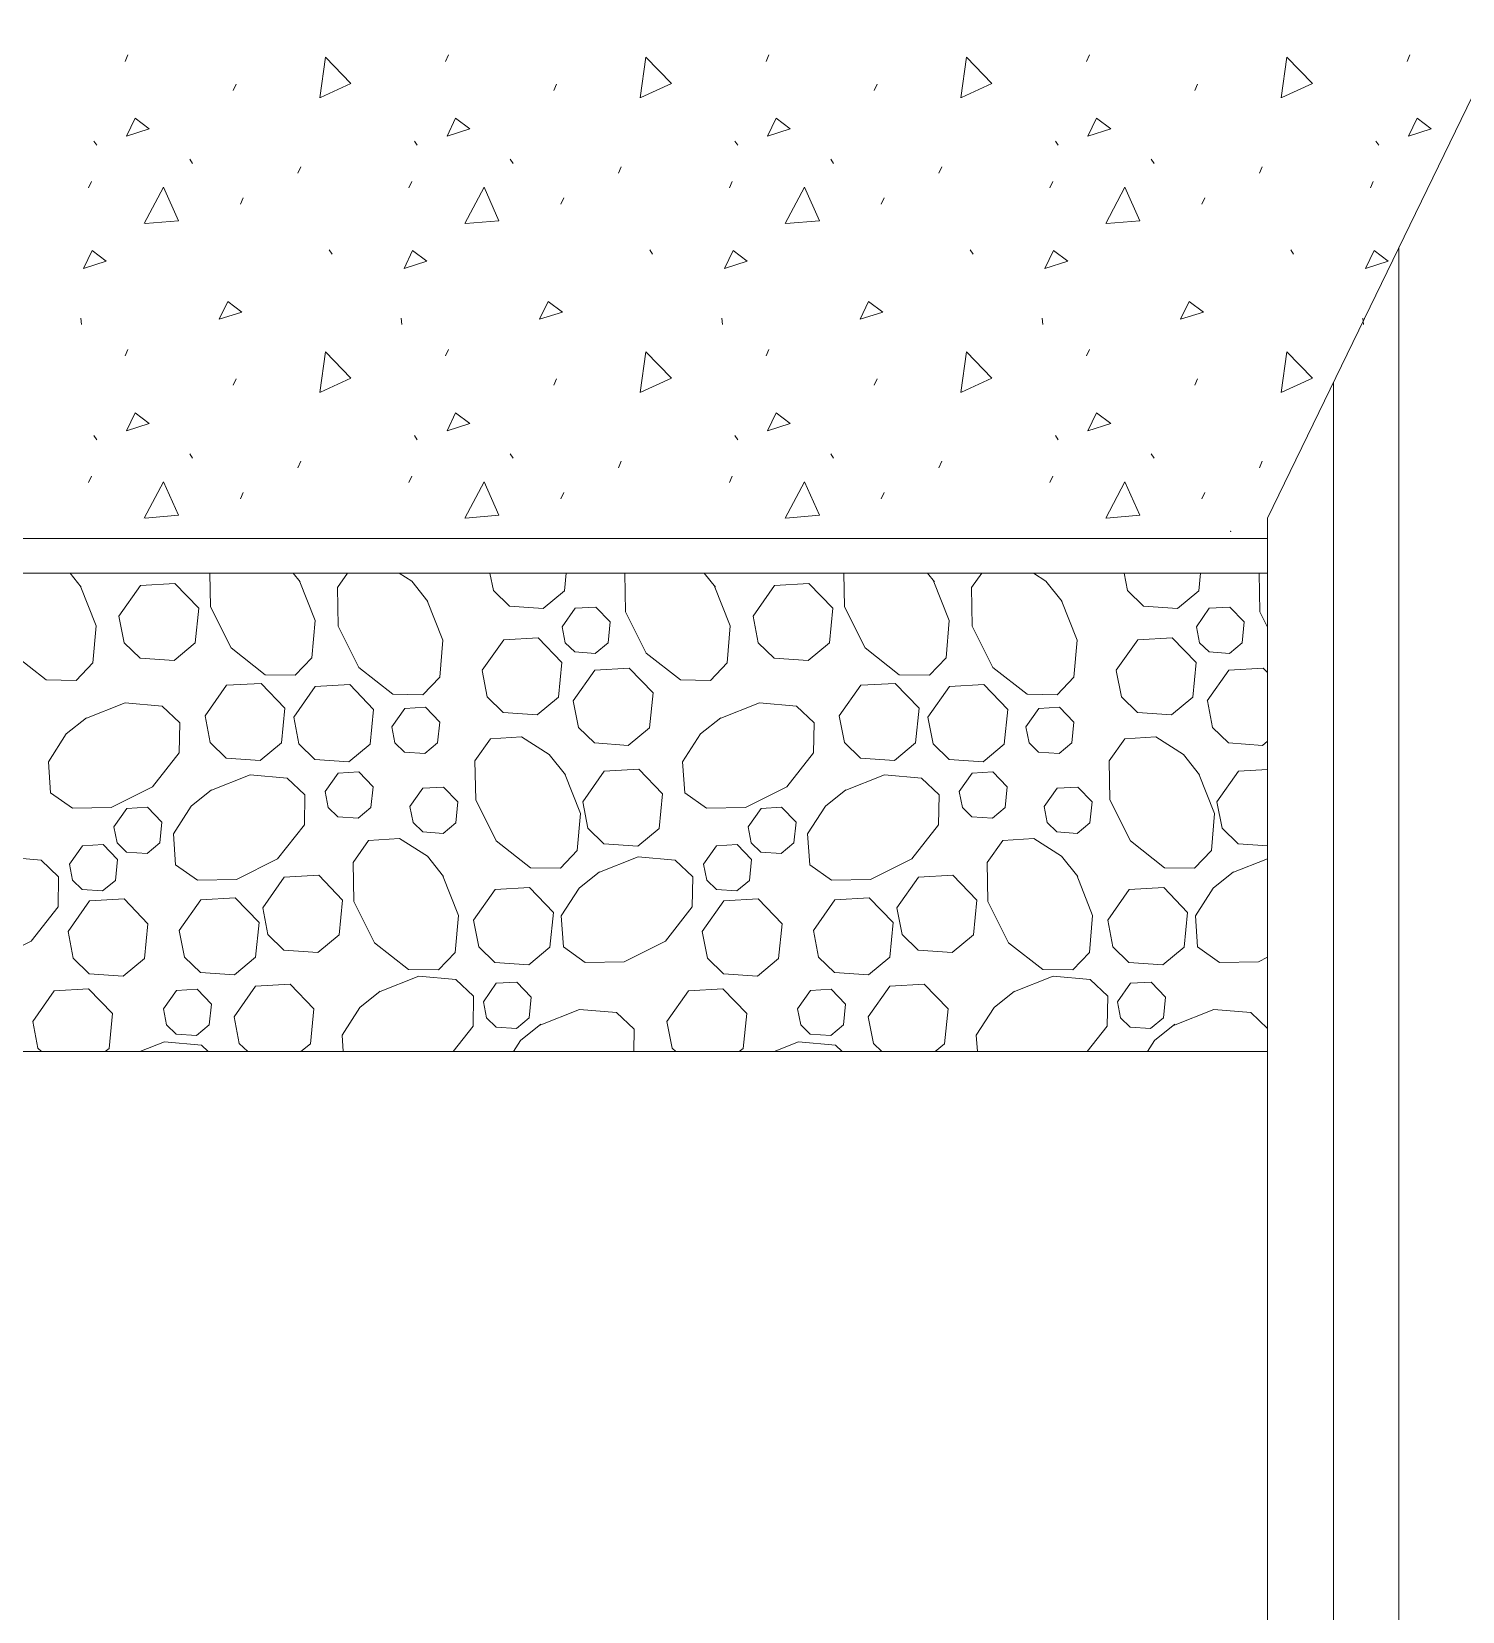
# Model space of a CAD drawing. Header units: inches. Extents: x -4443104 to -4439086, y 793046 to 798506.
# Drawn here: x -4442366.87 to -4442344.54, y 793277.78 to 793302.41 of the extents above; entities that cross this region are included whole.
import ezdxf

# ---------------------------------------------------------------- set-up
doc = ezdxf.new("R2010")
doc.units = ezdxf.units.IN
doc.header["$MEASUREMENT"] = 0
doc.layers.add('Level 1', color=7, linetype='Continuous', lineweight=0)
doc.layers.add('Level 3', color=7, linetype='Continuous', lineweight=0)

msp = doc.modelspace()

# ---------------------------------------------------------------- linework, layer by layer
at = {"layer": 'Level 1', "color": 7, "linetype": 'Continuous', "lineweight": 13}
for p, q in [((-4442365.4074, 793301.9483), (-4442365.363, 793302.0483)), ((-4442360.4074, 793301.9483), (-4442360.363, 793302.0483)), ((-4442355.4074, 793301.9483), (-4442355.363, 793302.0483)), ((-4442350.4074, 793301.9483), (-4442350.363, 793302.0483)), ((-4442345.4074, 793301.9483), (-4442345.363, 793302.0483)), ((-4442363.7203, 793301.4932), (-4442363.6758, 793301.5932)), ((-4442358.7203, 793301.4932), (-4442358.6758, 793301.5932)), ((-4442353.7203, 793301.4932), (-4442353.6758, 793301.5932)), ((-4442348.7203, 793301.4932), (-4442348.6758, 793301.5932)), ((-4442365.8944, 793300.7054), (-4442365.8499, 793300.6388)), ((-4442360.8944, 793300.7054), (-4442360.8499, 793300.6388)), ((-4442355.8944, 793300.7054), (-4442355.8499, 793300.6388)), ((-4442350.8944, 793300.7054), (-4442350.8499, 793300.6388)), ((-4442345.8944, 793300.7054), (-4442345.8499, 793300.6388)), ((-4442364.3991, 793300.4229), (-4442364.3548, 793300.3563)), ((-4442362.7101, 793300.2057), (-4442362.6656, 793300.3055)), ((-4442359.3991, 793300.4229), (-4442359.3548, 793300.3563)), ((-4442357.7101, 793300.2057), (-4442357.6656, 793300.3055)), ((-4442354.3991, 793300.4229), (-4442354.3548, 793300.3563)), ((-4442352.7101, 793300.2057), (-4442352.6656, 793300.3055)), ((-4442349.3991, 793300.4229), (-4442349.3548, 793300.3563)), ((-4442347.7101, 793300.2057), (-4442347.6656, 793300.3055)), ((-4442365.9785, 793299.9738), (-4442365.934, 793300.0738)), ((-4442360.9785, 793299.9738), (-4442360.934, 793300.0738)), ((-4442355.9785, 793299.9738), (-4442355.934, 793300.0738)), ((-4442350.9785, 793299.9738), (-4442350.934, 793300.0738)), ((-4442345.9785, 793299.9738), (-4442345.934, 793300.0738)), ((-4442363.6093, 793299.7185), (-4442363.5648, 793299.8184)), ((-4442358.6093, 793299.7185), (-4442358.5648, 793299.8184)), ((-4442353.6093, 793299.7185), (-4442353.5648, 793299.8184)), ((-4442348.6093, 793299.7185), (-4442348.5648, 793299.8184)), ((-4442362.2216, 793299.0082), (-4442362.1773, 793298.9415)), ((-4442357.2216, 793299.0082), (-4442357.1773, 793298.9415)), ((-4442352.2216, 793299.0082), (-4442352.1773, 793298.9415)), ((-4442347.2216, 793299.0082), (-4442347.1773, 793298.9415)), ((-4442366.0995, 793297.9433), (-4442366.0884, 793297.8434)), ((-4442361.0995, 793297.9433), (-4442361.0884, 793297.8434)), ((-4442356.0995, 793297.9433), (-4442356.0884, 793297.8434)), ((-4442351.0995, 793297.9433), (-4442351.0884, 793297.8434)), ((-4442346.0995, 793297.9433), (-4442346.0884, 793297.8434)), ((-4442365.4074, 793297.3542), (-4442365.363, 793297.4542)), ((-4442360.4074, 793297.3542), (-4442360.363, 793297.4542)), ((-4442355.4074, 793297.3542), (-4442355.363, 793297.4542)), ((-4442350.4074, 793297.3542), (-4442350.363, 793297.4542)), ((-4442363.7203, 793296.899), (-4442363.6758, 793296.999)), ((-4442358.7203, 793296.899), (-4442358.6758, 793296.999)), ((-4442353.7203, 793296.899), (-4442353.6758, 793296.999)), ((-4442348.7203, 793296.899), (-4442348.6758, 793296.999)), ((-4442365.8944, 793296.1113), (-4442365.8499, 793296.0447)), ((-4442360.8944, 793296.1113), (-4442360.8499, 793296.0447)), ((-4442355.8944, 793296.1113), (-4442355.8499, 793296.0447)), ((-4442350.8944, 793296.1113), (-4442350.8499, 793296.0447)), ((-4442364.3991, 793295.8288), (-4442364.3548, 793295.7622)), ((-4442359.3991, 793295.8288), (-4442359.3548, 793295.7622)), ((-4442354.3991, 793295.8288), (-4442354.3548, 793295.7622)), ((-4442349.3991, 793295.8288), (-4442349.3548, 793295.7622)), ((-4442362.7101, 793295.6115), (-4442362.6656, 793295.7114)), ((-4442357.7101, 793295.6115), (-4442357.6656, 793295.7114)), ((-4442352.7101, 793295.6115), (-4442352.6656, 793295.7114)), ((-4442347.7101, 793295.6115), (-4442347.6656, 793295.7114)), ((-4442365.9785, 793295.3797), (-4442365.934, 793295.4797)), ((-4442360.9785, 793295.3797), (-4442360.934, 793295.4797)), ((-4442355.9785, 793295.3797), (-4442355.934, 793295.4797)), ((-4442350.9785, 793295.3797), (-4442350.934, 793295.4797)), ((-4442363.6093, 793295.1244), (-4442363.5648, 793295.2243)), ((-4442358.6093, 793295.1244), (-4442358.5648, 793295.2243)), ((-4442353.6093, 793295.1244), (-4442353.5648, 793295.2243)), ((-4442348.6093, 793295.1244), (-4442348.5648, 793295.2243))]:
    msp.add_line(p, q, dxfattribs=at)
at = {"layer": 'Level 1', "color": 7, "linetype": 'Continuous', "lineweight": 13, "flags": 128}
for points in [[(-4442362.3698, 793301.3784), (-4442362.2818, 793302.0128), (-4442361.8843, 793301.6023), (-4442362.3594, 793301.3822)], [(-4442357.3698, 793301.3784), (-4442357.2818, 793302.0128), (-4442356.8843, 793301.6023), (-4442357.3594, 793301.3822)], [(-4442352.3698, 793301.3784), (-4442352.2818, 793302.0128), (-4442351.8843, 793301.6023), (-4442352.3594, 793301.3822)], [(-4442347.3698, 793301.3784), (-4442347.2818, 793302.0128), (-4442346.8843, 793301.6023), (-4442347.3594, 793301.3822)], [(-4442365.3853, 793300.7828), (-4442365.252, 793301.0603), (-4442365.03, 793300.8938), (-4442365.3853, 793300.7828)], [(-4442360.3853, 793300.7828), (-4442360.252, 793301.0603), (-4442360.03, 793300.8938), (-4442360.3853, 793300.7828)], [(-4442355.3853, 793300.7828), (-4442355.252, 793301.0603), (-4442355.03, 793300.8938), (-4442355.3853, 793300.7828)], [(-4442350.3853, 793300.7828), (-4442350.252, 793301.0603), (-4442350.03, 793300.8938), (-4442350.3853, 793300.7828)], [(-4442345.3853, 793300.7828), (-4442345.252, 793301.0603), (-4442345.03, 793300.8938), (-4442345.3853, 793300.7828)], [(-4442365.1078, 793299.4189), (-4442364.808, 793299.9849), (-4442364.5749, 793299.4633), (-4442365.0966, 793299.4189)], [(-4442360.1078, 793299.4189), (-4442359.808, 793299.9849), (-4442359.5749, 793299.4633), (-4442360.0966, 793299.4189)], [(-4442355.1078, 793299.4189), (-4442354.808, 793299.9849), (-4442354.5749, 793299.4633), (-4442355.0966, 793299.4189)], [(-4442350.1078, 793299.4189), (-4442349.808, 793299.9849), (-4442349.5749, 793299.4633), (-4442350.0966, 793299.4189)], [(-4442366.0561, 793298.7195), (-4442365.923, 793298.997), (-4442365.701, 793298.8305), (-4442366.0561, 793298.7195)], [(-4442361.0561, 793298.7195), (-4442360.923, 793298.997), (-4442360.701, 793298.8305), (-4442361.0561, 793298.7195)], [(-4442356.0561, 793298.7195), (-4442355.923, 793298.997), (-4442355.701, 793298.8305), (-4442356.0561, 793298.7195)], [(-4442351.0561, 793298.7195), (-4442350.923, 793298.997), (-4442350.701, 793298.8305), (-4442351.0561, 793298.7195)], [(-4442346.0561, 793298.7195), (-4442345.923, 793298.997), (-4442345.701, 793298.8305), (-4442346.0561, 793298.7195)], [(-4442363.94, 793297.926), (-4442363.8069, 793298.2035), (-4442363.5849, 793298.037), (-4442363.94, 793297.926)], [(-4442358.94, 793297.926), (-4442358.8069, 793298.2035), (-4442358.5849, 793298.037), (-4442358.94, 793297.926)], [(-4442353.94, 793297.926), (-4442353.8069, 793298.2035), (-4442353.5849, 793298.037), (-4442353.94, 793297.926)], [(-4442348.94, 793297.926), (-4442348.8069, 793298.2035), (-4442348.5849, 793298.037), (-4442348.94, 793297.926)], [(-4442362.3698, 793296.7843), (-4442362.2818, 793297.4187), (-4442361.8843, 793297.0082), (-4442362.3594, 793296.788)], [(-4442357.3698, 793296.7843), (-4442357.2818, 793297.4187), (-4442356.8843, 793297.0082), (-4442357.3594, 793296.788)], [(-4442352.3698, 793296.7843), (-4442352.2818, 793297.4187), (-4442351.8843, 793297.0082), (-4442352.3594, 793296.788)], [(-4442347.3698, 793296.7843), (-4442347.2818, 793297.4187), (-4442346.8843, 793297.0082), (-4442347.3594, 793296.788)], [(-4442365.3853, 793296.1887), (-4442365.252, 793296.4662), (-4442365.03, 793296.2997), (-4442365.3853, 793296.1887)], [(-4442360.3853, 793296.1887), (-4442360.252, 793296.4662), (-4442360.03, 793296.2997), (-4442360.3853, 793296.1887)], [(-4442355.3853, 793296.1887), (-4442355.252, 793296.4662), (-4442355.03, 793296.2997), (-4442355.3853, 793296.1887)], [(-4442350.3853, 793296.1887), (-4442350.252, 793296.4662), (-4442350.03, 793296.2997), (-4442350.3853, 793296.1887)], [(-4442365.1078, 793294.8248), (-4442364.808, 793295.3908), (-4442364.5749, 793294.8692), (-4442365.0966, 793294.8248)], [(-4442360.1078, 793294.8248), (-4442359.808, 793295.3908), (-4442359.5749, 793294.8692), (-4442360.0966, 793294.8248)], [(-4442355.1078, 793294.8248), (-4442354.808, 793295.3908), (-4442354.5749, 793294.8692), (-4442355.0966, 793294.8248)], [(-4442350.1078, 793294.8248), (-4442349.808, 793295.3908), (-4442349.5749, 793294.8692), (-4442350.0966, 793294.8248)]]:
    msp.add_lwpolyline(points, dxfattribs=at)
at = {"layer": 'Level 3', "color": 7, "linetype": 'Continuous', "lineweight": 0}
for p, q in [((-4442345.5334, 793255.4207), (-4442345.5334, 793299.044)), ((-4442346.5545, 793255.4207), (-4442346.5545, 793296.9445)), ((-4442366.2661, 793293.9673), (-4442366.0919, 793293.7489)), ((-4442362.7848, 793293.9673), (-4442362.6757, 793293.8304)), ((-4442356.3726, 793293.9673), (-4442356.1984, 793293.7489)), ((-4442352.8913, 793293.9673), (-4442352.7822, 793293.8304)), ((-4442348.1389, 793289.2919), (-4442347.5861, 793289.511))]:
    msp.add_line(p, q, dxfattribs=at)
at = {"layer": 'Level 3', "color": 7, "linetype": 'Continuous', "lineweight": 13}
for p, q in [((-4442347.5861, 793294.5059), (-4442477.736, 793294.5059)), ((-4442347.5861, 793293.9673), (-4442477.736, 793293.9673))]:
    msp.add_line(p, q, dxfattribs=at)
at = {"layer": 'Level 3', "color": 7, "linetype": 'Continuous', "lineweight": 13, "flags": 128}
for points in [[(-4442343.5861, 793255.5059), (-4442347.5861, 793255.5059), (-4442347.5861, 793294.8233), (-4442343.8498, 793302.5059)], [(-4442347.5861, 793286.5059), (-4442477.736, 793286.5059)]]:
    msp.add_lwpolyline(points, dxfattribs=at)
at = {"layer": 'Level 3', "color": 7, "linetype": 'Continuous', "lineweight": 0, "flags": 128}
for points in [[(-4442366.1082, 793293.7744), (-4442365.8587, 793293.1457), (-4442365.9087, 793292.5679), (-4442366.1697, 793292.2932), (-4442366.6384, 793292.3022), (-4442367.1709, 793292.7187), (-4442367.4929, 793293.3627), (-4442367.5036, 793293.9673)], [(-4442362.6917, 793293.8557), (-4442362.4424, 793293.2269), (-4442362.4924, 793292.6492), (-4442362.7534, 793292.3747), (-4442363.2222, 793292.3834), (-4442363.7547, 793292.8002), (-4442364.0767, 793293.4442), (-4442364.0859, 793293.9673)], [(-4442360.6989, 793293.5507), (-4442360.4497, 793292.9219), (-4442360.4994, 793292.3442), (-4442360.7604, 793292.0697), (-4442361.2292, 793292.0784), (-4442361.7619, 793292.4952), (-4442362.0837, 793293.1392), (-4442362.0944, 793293.7459), (-4442361.9372, 793293.9673)], [(-4442361.1301, 793293.9673), (-4442360.9359, 793293.8429), (-4442360.6827, 793293.5254)], [(-4442358.5237, 793293.9673), (-4442358.5512, 793293.6919), (-4442358.8827, 793293.4162), (-4442359.4127, 793293.4544), (-4442359.6619, 793293.6964), (-4442359.7147, 793293.9673)], [(-4442356.2147, 793293.7744), (-4442355.9652, 793293.1457), (-4442356.0152, 793292.5679), (-4442356.2762, 793292.2932), (-4442356.7449, 793292.3022), (-4442357.2774, 793292.7187), (-4442357.5994, 793293.3627), (-4442357.6101, 793293.9673)], [(-4442352.7982, 793293.8557), (-4442352.5489, 793293.2269), (-4442352.5989, 793292.6492), (-4442352.8599, 793292.3747), (-4442353.3287, 793292.3834), (-4442353.8612, 793292.8002), (-4442354.1832, 793293.4442), (-4442354.1924, 793293.9673)], [(-4442350.8054, 793293.5507), (-4442350.5562, 793292.9219), (-4442350.6059, 793292.3442), (-4442350.8669, 793292.0697), (-4442351.3357, 793292.0784), (-4442351.8684, 793292.4952), (-4442352.1902, 793293.1392), (-4442352.2009, 793293.7459), (-4442352.0437, 793293.9673)], [(-4442351.2366, 793293.9673), (-4442351.0424, 793293.8429), (-4442350.7892, 793293.5254)], [(-4442348.6302, 793293.9673), (-4442348.6577, 793293.6919), (-4442348.9892, 793293.4162), (-4442349.5192, 793293.4544), (-4442349.7684, 793293.6964), (-4442349.8212, 793293.9673)], [(-4442347.5861, 793293.1231), (-4442347.7059, 793293.3627), (-4442347.7166, 793293.9673)], [(-4442365.5042, 793293.2987), (-4442365.1682, 793293.7769), (-4442364.6314, 793293.8074), (-4442364.2582, 793293.4207), (-4442364.3122, 793292.8787), (-4442364.6437, 793292.6029), (-4442365.1737, 793292.6412), (-4442365.4229, 793292.8829), (-4442365.5039, 793293.2987)], [(-4442355.6107, 793293.2987), (-4442355.2747, 793293.7769), (-4442354.7379, 793293.8074), (-4442354.3647, 793293.4207), (-4442354.4187, 793292.8787), (-4442354.7502, 793292.6029), (-4442355.2802, 793292.6412), (-4442355.5294, 793292.8829), (-4442355.6104, 793293.2987)], [(-4442358.5882, 793293.1322), (-4442358.3864, 793293.4192), (-4442358.0644, 793293.4377), (-4442357.8407, 793293.2054), (-4442357.8729, 793292.8802), (-4442358.0719, 793292.7147), (-4442358.3899, 793292.7379), (-4442358.5394, 793292.8829), (-4442358.5879, 793293.1322)], [(-4442348.6947, 793293.1322), (-4442348.4929, 793293.4192), (-4442348.1709, 793293.4377), (-4442347.9472, 793293.2054), (-4442347.9794, 793292.8802), (-4442348.1784, 793292.7147), (-4442348.4964, 793292.7379), (-4442348.6459, 793292.8829), (-4442348.6944, 793293.1322)], [(-4442359.8372, 793292.4517), (-4442359.5012, 793292.9297), (-4442358.9644, 793292.9604), (-4442358.5914, 793292.5737), (-4442358.6454, 793292.0314), (-4442358.9769, 793291.7557), (-4442359.5069, 793291.7942), (-4442359.7562, 793292.0359), (-4442359.8369, 793292.4514)], [(-4442349.9437, 793292.4517), (-4442349.6077, 793292.9297), (-4442349.0709, 793292.9604), (-4442348.6979, 793292.5737), (-4442348.7519, 793292.0314), (-4442349.0834, 793291.7557), (-4442349.6134, 793291.7942), (-4442349.8627, 793292.0359), (-4442349.9434, 793292.4514)], [(-4442358.4169, 793291.9769), (-4442358.0807, 793292.4549), (-4442357.5442, 793292.4857), (-4442357.1709, 793292.0989), (-4442357.2249, 793291.5567), (-4442357.5564, 793291.2809), (-4442358.0864, 793291.3194), (-4442358.3357, 793291.5612), (-4442358.4167, 793291.9767)], [(-4442348.5234, 793291.9769), (-4442348.1872, 793292.4549), (-4442347.6507, 793292.4857), (-4442347.5861, 793292.4188)], [(-4442364.1589, 793291.7399), (-4442363.8229, 793292.2182), (-4442363.2862, 793292.2487), (-4442362.9132, 793291.8619), (-4442362.9672, 793291.3199), (-4442363.2987, 793291.0442), (-4442363.8284, 793291.0824), (-4442364.0777, 793291.3242), (-4442364.1587, 793291.7397)], [(-4442362.7762, 793291.7194), (-4442362.4402, 793292.1977), (-4442361.9034, 793292.2284), (-4442361.5302, 793291.8414), (-4442361.5842, 793291.2994), (-4442361.9159, 793291.0237), (-4442362.4457, 793291.0622), (-4442362.6949, 793291.3039), (-4442362.7759, 793291.7194)], [(-4442354.2654, 793291.7399), (-4442353.9294, 793292.2182), (-4442353.3927, 793292.2487), (-4442353.0197, 793291.8619), (-4442353.0737, 793291.3199), (-4442353.4052, 793291.0442), (-4442353.9349, 793291.0824), (-4442354.1842, 793291.3242), (-4442354.2652, 793291.7397)], [(-4442352.8827, 793291.7194), (-4442352.5467, 793292.1977), (-4442352.0099, 793292.2284), (-4442351.6367, 793291.8414), (-4442351.6907, 793291.2994), (-4442352.0224, 793291.0237), (-4442352.5522, 793291.0622), (-4442352.8014, 793291.3039), (-4442352.8824, 793291.7194)], [(-4442366.0339, 793291.6962), (-4442365.4052, 793291.9454), (-4442364.8274, 793291.8954), (-4442364.5529, 793291.6344), (-4442364.5617, 793291.1657), (-4442364.9784, 793290.6332), (-4442365.6224, 793290.3112), (-4442366.2292, 793290.3004), (-4442366.5709, 793290.5432), (-4442366.6032, 793291.0267), (-4442366.3259, 793291.4589), (-4442366.0087, 793291.7122)], [(-4442361.2467, 793291.5719), (-4442361.0452, 793291.8587), (-4442360.7229, 793291.8772), (-4442360.4992, 793291.6449), (-4442360.5317, 793291.3199), (-4442360.7304, 793291.1544), (-4442361.0484, 793291.1774), (-4442361.1982, 793291.3224), (-4442361.2467, 793291.5717)], [(-4442356.1404, 793291.6962), (-4442355.5117, 793291.9454), (-4442354.9339, 793291.8954), (-4442354.6594, 793291.6344), (-4442354.6682, 793291.1657), (-4442355.0849, 793290.6332), (-4442355.7289, 793290.3112), (-4442356.3357, 793290.3004), (-4442356.6774, 793290.5432), (-4442356.7097, 793291.0267), (-4442356.4324, 793291.4589), (-4442356.1152, 793291.7122)], [(-4442351.3532, 793291.5719), (-4442351.1517, 793291.8587), (-4442350.8294, 793291.8772), (-4442350.6057, 793291.6449), (-4442350.6382, 793291.3199), (-4442350.8369, 793291.1544), (-4442351.1549, 793291.1774), (-4442351.3047, 793291.3224), (-4442351.3532, 793291.5717)], [(-4442347.5861, 793291.3448), (-4442347.6629, 793291.2809), (-4442348.1929, 793291.3194), (-4442348.4422, 793291.5612), (-4442348.5232, 793291.9767)], [(-4442358.5532, 793290.8462), (-4442358.3037, 793290.2174), (-4442358.3537, 793289.6397), (-4442358.6147, 793289.3652), (-4442359.0834, 793289.3739), (-4442359.6162, 793289.7907), (-4442359.9379, 793290.4344), (-4442359.9487, 793291.0414), (-4442359.7059, 793291.3829), (-4442359.2224, 793291.4154), (-4442358.7902, 793291.1382), (-4442358.5369, 793290.8207)], [(-4442348.6597, 793290.8462), (-4442348.4102, 793290.2174), (-4442348.4602, 793289.6397), (-4442348.7212, 793289.3652), (-4442349.1899, 793289.3739), (-4442349.7227, 793289.7907), (-4442350.0444, 793290.4344), (-4442350.0552, 793291.0414), (-4442349.8124, 793291.3829), (-4442349.3289, 793291.4154), (-4442348.8967, 793291.1382), (-4442348.6434, 793290.8207)], [(-4442362.2872, 793290.5629), (-4442362.0854, 793290.8499), (-4442361.7634, 793290.8684), (-4442361.5397, 793290.6362), (-4442361.5719, 793290.3109), (-4442361.7709, 793290.1454), (-4442362.0889, 793290.1687), (-4442362.2384, 793290.3137), (-4442362.2869, 793290.5629)], [(-4442358.2674, 793290.4037), (-4442357.9312, 793290.8819), (-4442357.3944, 793290.9124), (-4442357.0214, 793290.5257), (-4442357.0754, 793289.9837), (-4442357.4069, 793289.7079), (-4442357.9369, 793289.7462), (-4442358.1862, 793289.9879), (-4442358.2672, 793290.4037)], [(-4442352.3937, 793290.5629), (-4442352.1919, 793290.8499), (-4442351.8699, 793290.8684), (-4442351.6462, 793290.6362), (-4442351.6784, 793290.3109), (-4442351.8774, 793290.1454), (-4442352.1954, 793290.1687), (-4442352.3449, 793290.3137), (-4442352.3934, 793290.5629)], [(-4442348.3739, 793290.4037), (-4442348.0377, 793290.8819), (-4442347.5861, 793290.9076)], [(-4442364.0832, 793290.5729), (-4442363.4542, 793290.8222), (-4442362.8767, 793290.7722), (-4442362.6019, 793290.5112), (-4442362.6107, 793290.0424), (-4442363.0274, 793289.5097), (-4442363.6714, 793289.1879), (-4442364.2782, 793289.1772), (-4442364.6199, 793289.4199), (-4442364.6522, 793289.9034), (-4442364.3752, 793290.3357), (-4442364.0577, 793290.5889)], [(-4442360.9632, 793290.3267), (-4442360.7614, 793290.6134), (-4442360.4394, 793290.6319), (-4442360.2154, 793290.3997), (-4442360.2479, 793290.0747), (-4442360.4467, 793289.9092), (-4442360.7647, 793289.9322), (-4442360.9144, 793290.0772), (-4442360.9629, 793290.3264)], [(-4442354.1897, 793290.5729), (-4442353.5607, 793290.8222), (-4442352.9832, 793290.7722), (-4442352.7084, 793290.5112), (-4442352.7172, 793290.0424), (-4442353.1339, 793289.5097), (-4442353.7779, 793289.1879), (-4442354.3847, 793289.1772), (-4442354.7264, 793289.4199), (-4442354.7587, 793289.9034), (-4442354.4817, 793290.3357), (-4442354.1642, 793290.5889)], [(-4442351.0697, 793290.3267), (-4442350.8679, 793290.6134), (-4442350.5459, 793290.6319), (-4442350.3219, 793290.3997), (-4442350.3544, 793290.0747), (-4442350.5532, 793289.9092), (-4442350.8712, 793289.9322), (-4442351.0209, 793290.0772), (-4442351.0694, 793290.3264)], [(-4442347.5861, 793289.7132), (-4442348.0434, 793289.7462), (-4442348.2927, 793289.9879), (-4442348.3737, 793290.4037)], [(-4442365.5814, 793290.0114), (-4442365.3797, 793290.2984), (-4442365.0577, 793290.3167), (-4442364.8339, 793290.0847), (-4442364.8662, 793289.7594), (-4442365.0652, 793289.5939), (-4442365.3832, 793289.6169), (-4442365.5327, 793289.7619), (-4442365.5812, 793290.0114)], [(-4442355.6879, 793290.0114), (-4442355.4862, 793290.2984), (-4442355.1642, 793290.3167), (-4442354.9404, 793290.0847), (-4442354.9727, 793289.7594), (-4442355.1717, 793289.5939), (-4442355.4897, 793289.6169), (-4442355.6392, 793289.7619), (-4442355.6877, 793290.0114)], [(-4442366.2749, 793289.4282), (-4442366.0732, 793289.7152), (-4442365.7512, 793289.7334), (-4442365.5274, 793289.5014), (-4442365.5597, 793289.1762), (-4442365.7587, 793289.0107), (-4442366.0767, 793289.0337), (-4442366.2262, 793289.1787), (-4442366.2747, 793289.4282)], [(-4442360.4552, 793289.2599), (-4442360.2057, 793288.6312), (-4442360.2557, 793288.0534), (-4442360.5167, 793287.7789), (-4442360.9854, 793287.7877), (-4442361.5182, 793288.2044), (-4442361.8399, 793288.8484), (-4442361.8507, 793289.4552), (-4442361.6079, 793289.7969), (-4442361.1244, 793289.8292), (-4442360.6922, 793289.5522), (-4442360.4389, 793289.2347)], [(-4442356.3814, 793289.4282), (-4442356.1797, 793289.7152), (-4442355.8577, 793289.7334), (-4442355.6339, 793289.5014), (-4442355.6662, 793289.1762), (-4442355.8652, 793289.0107), (-4442356.1832, 793289.0337), (-4442356.3327, 793289.1787), (-4442356.3812, 793289.4282)], [(-4442350.5617, 793289.2599), (-4442350.3122, 793288.6312), (-4442350.3622, 793288.0534), (-4442350.6232, 793287.7789), (-4442351.0919, 793287.7877), (-4442351.6247, 793288.2044), (-4442351.9464, 793288.8484), (-4442351.9572, 793289.4552), (-4442351.7144, 793289.7969), (-4442351.2309, 793289.8292), (-4442350.7987, 793289.5522), (-4442350.5454, 793289.2347)], [(-4442367.9259, 793289.2919), (-4442367.2969, 793289.5412), (-4442366.7194, 793289.4912), (-4442366.4449, 793289.2302), (-4442366.4537, 793288.7614), (-4442366.8704, 793288.2289), (-4442367.5142, 793287.9069), (-4442368.1212, 793287.8962), (-4442368.4627, 793288.1389), (-4442368.4952, 793288.6224), (-4442368.2179, 793289.0547), (-4442367.9004, 793289.3079)], [(-4442358.0324, 793289.2919), (-4442357.4034, 793289.5412), (-4442356.8259, 793289.4912), (-4442356.5514, 793289.2302), (-4442356.5602, 793288.7614), (-4442356.9769, 793288.2289), (-4442357.6207, 793287.9069), (-4442358.2277, 793287.8962), (-4442358.5692, 793288.1389), (-4442358.6017, 793288.6224), (-4442358.3244, 793289.0547), (-4442358.0069, 793289.3079)], [(-4442363.2594, 793288.7477), (-4442362.9234, 793289.2259), (-4442362.3867, 793289.2567), (-4442362.0134, 793288.8697), (-4442362.0674, 793288.3277), (-4442362.3992, 793288.0519), (-4442362.9289, 793288.0904), (-4442363.1782, 793288.3322), (-4442363.2592, 793288.7477)], [(-4442353.3659, 793288.7477), (-4442353.0299, 793289.2259), (-4442352.4932, 793289.2567), (-4442352.1199, 793288.8697), (-4442352.1739, 793288.3277), (-4442352.5057, 793288.0519), (-4442353.0354, 793288.0904), (-4442353.2847, 793288.3322), (-4442353.3657, 793288.7477)], [(-4442347.5861, 793287.9775), (-4442347.7272, 793287.9069), (-4442348.3342, 793287.8962), (-4442348.6757, 793288.1389), (-4442348.7082, 793288.6224), (-4442348.4309, 793289.0547), (-4442348.1134, 793289.3079)], [(-4442366.2974, 793288.3774), (-4442365.9612, 793288.8554), (-4442365.4244, 793288.8862), (-4442365.0514, 793288.4994), (-4442365.1054, 793287.9572), (-4442365.4369, 793287.6814), (-4442365.9669, 793287.7199), (-4442366.2162, 793287.9617), (-4442366.2969, 793288.3772)], [(-4442364.5632, 793288.3972), (-4442364.2269, 793288.8752), (-4442363.6902, 793288.9059), (-4442363.3172, 793288.5192), (-4442363.3712, 793287.9769), (-4442363.7027, 793287.7012), (-4442364.2327, 793287.7397), (-4442364.4819, 793287.9814), (-4442364.5627, 793288.3969)], [(-4442359.9709, 793288.5547), (-4442359.6347, 793289.0329), (-4442359.0979, 793289.0634), (-4442358.7249, 793288.6767), (-4442358.7789, 793288.1347), (-4442359.1104, 793287.8589), (-4442359.6404, 793287.8972), (-4442359.8897, 793288.1389), (-4442359.9704, 793288.5547)], [(-4442356.4039, 793288.3774), (-4442356.0677, 793288.8554), (-4442355.5309, 793288.8862), (-4442355.1579, 793288.4994), (-4442355.2119, 793287.9572), (-4442355.5434, 793287.6814), (-4442356.0734, 793287.7199), (-4442356.3227, 793287.9617), (-4442356.4034, 793288.3772)], [(-4442354.6697, 793288.3972), (-4442354.3334, 793288.8752), (-4442353.7967, 793288.9059), (-4442353.4237, 793288.5192), (-4442353.4777, 793287.9769), (-4442353.8092, 793287.7012), (-4442354.3392, 793287.7397), (-4442354.5884, 793287.9814), (-4442354.6692, 793288.3969)], [(-4442350.0774, 793288.5547), (-4442349.7412, 793289.0329), (-4442349.2044, 793289.0634), (-4442348.8314, 793288.6767), (-4442348.8854, 793288.1347), (-4442349.2169, 793287.8589), (-4442349.7469, 793287.8972), (-4442349.9962, 793288.1389), (-4442350.0769, 793288.5547)], [(-4442361.4519, 793287.4322), (-4442360.8229, 793287.6814), (-4442360.2454, 793287.6317), (-4442359.9709, 793287.3707), (-4442359.9794, 793286.9019), (-4442360.2892, 793286.5059)], [(-4442351.5584, 793287.4322), (-4442350.9294, 793287.6814), (-4442350.3519, 793287.6317), (-4442350.0774, 793287.3707), (-4442350.0859, 793286.9019), (-4442350.3957, 793286.5059)], [(-4442366.8487, 793286.9772), (-4442366.5124, 793287.4554), (-4442365.9759, 793287.4862), (-4442365.6027, 793287.0992), (-4442365.6567, 793286.5572), (-4442365.7183, 793286.5059)], [(-4442364.8092, 793287.1739), (-4442364.6074, 793287.4607), (-4442364.2854, 793287.4792), (-4442364.0614, 793287.2469), (-4442364.0939, 793286.9219), (-4442364.2927, 793286.7564), (-4442364.6109, 793286.7794), (-4442364.7604, 793286.9244), (-4442364.8089, 793287.1737)], [(-4442363.7074, 793287.0499), (-4442363.3714, 793287.5282), (-4442362.8347, 793287.5587), (-4442362.4617, 793287.1719), (-4442362.5157, 793286.6299), (-4442362.6648, 793286.5059)], [(-4442362.0039, 793286.5059), (-4442362.0212, 793286.7627), (-4442361.7439, 793287.1952), (-4442361.4264, 793287.4484)], [(-4442359.8177, 793287.2842), (-4442359.6159, 793287.5712), (-4442359.2939, 793287.5894), (-4442359.0702, 793287.3574), (-4442359.1024, 793287.0322), (-4442359.3014, 793286.8667), (-4442359.6194, 793286.8897), (-4442359.7689, 793287.0349), (-4442359.8174, 793287.2842)], [(-4442356.9552, 793286.9772), (-4442356.6189, 793287.4554), (-4442356.0824, 793287.4862), (-4442355.7092, 793287.0992), (-4442355.7632, 793286.5572), (-4442355.8248, 793286.5059)], [(-4442354.9157, 793287.1739), (-4442354.7139, 793287.4607), (-4442354.3919, 793287.4792), (-4442354.1679, 793287.2469), (-4442354.2004, 793286.9219), (-4442354.3992, 793286.7564), (-4442354.7174, 793286.7794), (-4442354.8669, 793286.9244), (-4442354.9154, 793287.1737)], [(-4442353.8139, 793287.0499), (-4442353.4779, 793287.5282), (-4442352.9412, 793287.5587), (-4442352.5682, 793287.1719), (-4442352.6222, 793286.6299), (-4442352.7713, 793286.5059)], [(-4442352.1104, 793286.5059), (-4442352.1277, 793286.7627), (-4442351.8504, 793287.1952), (-4442351.5329, 793287.4484)], [(-4442349.9242, 793287.2842), (-4442349.7224, 793287.5712), (-4442349.4004, 793287.5894), (-4442349.1767, 793287.3574), (-4442349.2089, 793287.0322), (-4442349.4079, 793286.8667), (-4442349.7259, 793286.8897), (-4442349.8754, 793287.0349), (-4442349.9239, 793287.2842)], [(-4442358.9467, 793286.9159), (-4442358.3179, 793287.1652), (-4442357.7402, 793287.1154), (-4442357.4657, 793286.8544), (-4442357.4722, 793286.5059)], [(-4442349.0532, 793286.9159), (-4442348.4244, 793287.1652), (-4442347.8467, 793287.1154), (-4442347.5861, 793286.8677)], [(-4442366.7099, 793286.5059), (-4442366.7674, 793286.5617), (-4442366.8484, 793286.9772)], [(-4442363.494, 793286.5059), (-4442363.6264, 793286.6342), (-4442363.7072, 793287.0499)], [(-4442359.3496, 793286.5059), (-4442359.2387, 793286.6789), (-4442358.9212, 793286.9322)], [(-4442356.8164, 793286.5059), (-4442356.8739, 793286.5617), (-4442356.9549, 793286.9772)], [(-4442353.6005, 793286.5059), (-4442353.7329, 793286.6342), (-4442353.8137, 793287.0499)], [(-4442349.4561, 793286.5059), (-4442349.3452, 793286.6789), (-4442349.0277, 793286.9322)], [(-4442365.1762, 793286.5059), (-4442364.7952, 793286.6569), (-4442364.2174, 793286.6069), (-4442364.1112, 793286.5059)], [(-4442355.2827, 793286.5059), (-4442354.9017, 793286.6569), (-4442354.3239, 793286.6069), (-4442354.2177, 793286.5059)]]:
    msp.add_lwpolyline(points, dxfattribs=at)
at = {"layer": 'Level 3', "color": 7, "linetype": 'Continuous', "lineweight": 0}
msp.add_point((-4442348.1581, 793294.6185), dxfattribs=at)

doc.saveas('drawing.dxf')
